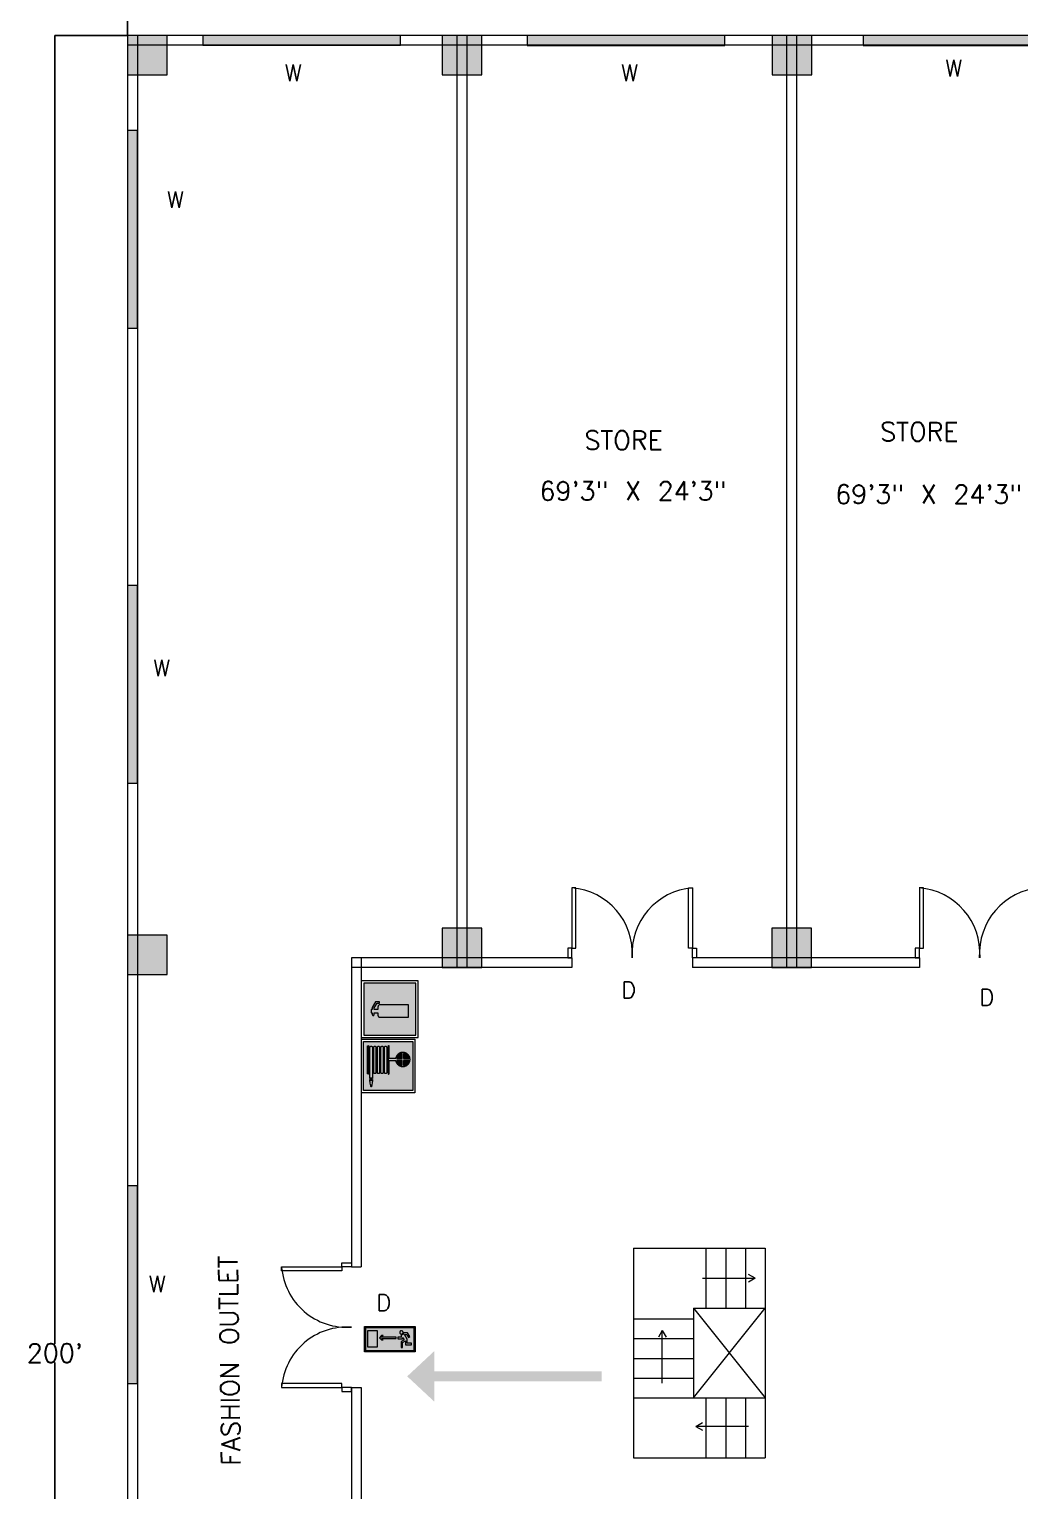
# Model space of a CAD drawing. Header units: inches. Extents: x 2447 to 25919, y 392 to 5548495.
# Drawn here: x 2549 to 3451, y 1710 to 3041 of the extents above; entities that cross this region are included whole.
import ezdxf

# ---------------------------------------------------------------- set-up
doc = ezdxf.new("R2010")
doc.units = ezdxf.units.IN
doc.header["$LTSCALE"] = 0.019685
doc.header["$MEASUREMENT"] = 0
doc.layers.get('0').update_dxf_attribs({"lineweight": 18})
doc.layers.get('Defpoints').update_dxf_attribs({"color": 140, "lineweight": 18})
for name, color, linetype, lineweight in [('DOOR', 3, 'Continuous', 18), ('FIRE ESCAPE DOORS', 7, 'Continuous', 18), ('LIFT', 1, 'Continuous', 18), ('WINDOWS', 7, 'Continuous', 18)]:
    doc.layers.add(name, color=color, linetype=linetype, lineweight=lineweight)
doc.styles.get("Standard").update_dxf_attribs({"font": 'txt.shx', "height": 15})
doc.dimstyles.get("Standard").update_dxf_attribs({"dimtxt": 16.8, "dimasz": 0.007087, "dimexe": 0.007087, "dimexo": 0.002461, "dimgap": 0.003543, "dimtad": 0, "dimtih": 1, "dimtoh": 1, "dimzin": 0, "dimdsep": 46, "dimlunit": 3, "dimtxsty": 'Standard', "dimcen": 0.003543, "dimadec": 0, "dimazin": 0, "dimtfac": 1, "dimtofl": 0, "dimtmove": 0, "dimatfit": 3, "dimfxl": 0.03937, "dimtolj": 1, "dimtzin": 0, "dimarcsym": 0})

# ---------------------------------------------------------------- blocks, each defined once
blk = doc.blocks.new('WINDOWS')
at = {"layer": 'WINDOWS'}
h = blk.add_hatch(color=4, dxfattribs=at)
h.dxf.hatch_style = 1
h.paths.add_polyline_path([(9, 90), (0, 90), (0, -90), (9, -90)])
blk.add_lwpolyline([(0, -90), (9, -90), (9, 90), (0, 90)], close=True, dxfattribs=at)
blk = doc.blocks.new('double doors')
at = {"layer": 'DOOR'}
for points in [[(-54.9, 8.6), (-51.3, 8.6), (-51.3, 63.6), (-54.9, 63.6)], [(54.9, 8.6), (51.3, 8.6), (51.3, 63.6), (54.9, 63.6)], [(-54.9, 8.6), (-58.6, 8.6), (-58.6, 0), (-54.9, 0)], [(54.9, 8.6), (58.6, 8.6), (58.6, 0), (54.9, 0)]]:
    blk.add_lwpolyline(points, close=True, dxfattribs=at)
for centre, start, end in [((-59.3, 4.3), 355.8288, 85.8288), ((59.3, 4.3), 94.1712, 184.1712)]:
    blk.add_arc(centre, 59.4, start, end, dxfattribs=at)
blk = doc.blocks.new('EXTINGUISHER')
at = {"true_color": 0xff0f0f}
h = blk.add_hatch(color=1, dxfattribs=at)
h.dxf.hatch_style = 1
h.paths.add_polyline_path([(21.2, 26.2), (-26.2, 26.2), (-26.2, -21.2), (21.2, -21.2)])
h.paths.add_polyline_path([(1.5, -14.5), (-9.9, -14.5), (-9.9, -8.2), (-9.9, 11.2), (-9.9, 11.5), (-9.9, 11.9), (-9.7, 12.2), (-9.7, 12.3), (-9.6, 12.5), (-9.3, 12.8), (-9, 12.9), (-8.8, 13), (-8.4, 13.2), (-8.1, 13.2), (-7.9, 13.2), (-5.9, 13.2), (-5.9, 16.6), (-6.8, 16.6), (-6.9, 16.6), (-7, 16.6), (-7.6, 16.7), (-8.1, 16.9), (-8.3, 17.2), (-8.4, 17.4), (-8.4, 17.6), (-8.4, 17.7), (-8.2, 18), (-8, 18.2), (-7.8, 18.4), (-7.2, 18.5), (-6.9, 18.5), (-5.9, 18.5), (-5.9, 19.4), (-2.8, 19.4), (-2.8, 18.5), (-1.1, 18.5), (4.2, 15.4), (4.2, 11.7), (3.1, 11.9), (3.1, 13.9), (-1.3, 16.6), (-2.8, 16.6), (-2.8, 13.2), (-0.6, 13.2), (-0.3, 13.2), (0, 13.1), (0.2, 13.1), (0.4, 13), (0.8, 12.8), (1, 12.6), (1.1, 12.5), (1.3, 12.1), (1.5, 11.7), (1.5, 11.2), (1.5, -8.2)], flags=16)
at = {"true_color": 0xe8e9e8}
h = blk.add_hatch(color=254, dxfattribs=at)
h.dxf.hatch_style = 1
h.paths.add_polyline_path([(1.5, 11.2), (1.5, 11.5), (1.4, 11.7), (1.4, 11.9), (1.4, 12), (1.3, 12.2), (1.2, 12.3), (1.1, 12.5), (1, 12.6), (0.9, 12.7), (0.7, 12.8), (0.5, 12.9), (0.4, 13), (0.2, 13.1), (0, 13.1), (-0.2, 13.2), (-0.4, 13.2), (-0.6, 13.2), (-2.8, 13.2), (-2.8, 16.6), (-1.3, 16.6), (3.1, 13.9), (3.1, 11.9), (4.2, 11.7), (4.2, 15.4), (-1.1, 18.5), (-2.8, 18.5), (-2.8, 19.4), (-5.9, 19.4), (-5.9, 18.5), (-6.9, 18.5), (-7.1, 18.5), (-7.1, 18.5), (-7.3, 18.5), (-7.6, 18.4), (-7.8, 18.3), (-8, 18.2), (-8.2, 18), (-8.3, 17.9), (-8.4, 17.8), (-8.4, 17.7), (-8.4, 17.6), (-8.4, 17.4), (-8.4, 17.4), (-8.4, 17.3), (-8.2, 17.1), (-8.2, 17), (-8.1, 17), (-8, 16.9), (-7.7, 16.8), (-7.5, 16.7), (-7.2, 16.6), (-6.9, 16.6), (-6.9, 16.6), (-6.8, 16.6), (-5.9, 16.6), (-5.9, 13.2), (-7.9, 13.2), (-8.1, 13.2), (-8.3, 13.2), (-8.5, 13.1), (-8.7, 13.1), (-8.9, 13), (-9, 12.9), (-9.2, 12.8), (-9.3, 12.7), (-9.5, 12.6), (-9.6, 12.5), (-9.7, 12.3), (-9.7, 12.2), (-9.8, 12), (-9.9, 11.9), (-9.9, 11.7), (-9.9, 11.5), (-9.9, 11.2), (-9.9, -8.2), (-9.9, -14.5), (1.5, -14.5), (1.5, -8.2)])
at = {"color": 18, "true_color": 0x000000}
for points in [[(23.4, 28.4), (-28.3, 28.4), (-28.3, -23.4), (23.4, -23.4)], [(21.2, 26.2), (-26.2, 26.2), (-26.2, -21.2), (21.2, -21.2), (21.2, 26.2)], [(-0.6, 13.2), (-2.8, 13.2), (-2.8, 16.6), (-1.3, 16.6), (3.1, 13.9), (3.1, 11.9), (4.2, 11.7), (4.2, 15.4), (-1.1, 18.5), (-2.8, 18.5), (-2.8, 19.4), (-5.9, 19.4), (-5.9, 18.5), (-6.9, 18.5), (-7.1, 18.5), (-7.1, 18.5), (-7.3, 18.5), (-7.6, 18.4), (-7.8, 18.3), (-8, 18.2), (-8.2, 18), (-8.3, 17.9), (-8.4, 17.8), (-8.4, 17.7), (-8.4, 17.6), (-8.4, 17.6), (-8.4, 17.4), (-8.4, 17.4), (-8.4, 17.3), (-8.3, 17.2), (-8.2, 17.1), (-8.2, 17), (-8.1, 17), (-8, 16.9), (-7.7, 16.8), (-7.5, 16.7), (-7.2, 16.6), (-6.9, 16.6), (-6.9, 16.6), (-6.8, 16.6), (-6.8, 16.6), (-5.9, 16.6), (-5.9, 13.2), (-7.9, 13.2), (-8.1, 13.2), (-8.3, 13.2), (-8.5, 13.1), (-8.7, 13.1), (-8.9, 13), (-9, 12.9), (-9.2, 12.8), (-9.3, 12.7), (-9.5, 12.6), (-9.6, 12.5), (-9.7, 12.3), (-9.7, 12.2), (-9.8, 12), (-9.9, 11.9), (-9.9, 11.7), (-9.9, 11.5), (-9.9, 11.2), (-9.9, -8.2), (-9.9, -14.5), (1.5, -14.5), (1.5, -8.2), (1.5, 11.2), (1.5, 11.5), (1.4, 11.7), (1.4, 11.9), (1.4, 12), (1.3, 12.2), (1.2, 12.3), (1.1, 12.5), (1, 12.6), (0.9, 12.7), (0.7, 12.8), (0.5, 12.9), (0.4, 13), (0.2, 13.1), (0, 13.1), (-0.2, 13.2), (-0.4, 13.2), (-0.6, 13.2)]]:
    blk.add_lwpolyline(points, close=True, dxfattribs=at)
blk = doc.blocks.new('Fire Hydrant')
at = {"true_color": 0xff0f0f}
h = blk.add_hatch(color=1, dxfattribs=at)
h.dxf.hatch_style = 1
h.paths.add_polyline_path([(22.4, 22.4), (-22.4, 22.4), (-22.4, -22.4), (22.4, -22.4)])
h.paths.add_polyline_path([(0.7, -7.3), (0.5, -7.3), (0.4, -7.4), (0.2, -7.5), (0.1, -7.5), (0.1, 18.6), (0.3, 18.5), (0.4, 18.5), (0.5, 18.4), (0.7, 18.3), (0.8, 18.2), (0.9, 18), (0.9, 17.7), (0.9, 6.7), (6.9, 6.7), (7, 7), (7, 7.3), (7.1, 7.6), (7.2, 7.9), (7.3, 8.2), (7.4, 8.5), (7.5, 8.7), (7.6, 9), (7.8, 9.2), (7.9, 9.5), (8.1, 9.7), (8.3, 9.9), (8.4, 10.2), (8.6, 10.4), (8.8, 10.6), (9, 10.8), (9.3, 11), (9.5, 11.2), (9.7, 11.3), (10, 11.5), (10.2, 11.6), (10.5, 11.8), (10.7, 11.9), (11, 12), (11.3, 12.1), (11.6, 12.2), (11.9, 12.3), (12.1, 12.3), (12.5, 12.4), (12.7, 12.4), (13.1, 12.4), (13.4, 12.4), (13.7, 12.4), (14, 12.4), (14.4, 12.3), (14.7, 12.3), (15, 12.2), (15.3, 12.1), (15.6, 12), (15.9, 11.9), (16.2, 11.8), (16.4, 11.6), (16.7, 11.5), (17, 11.3), (17.2, 11.1), (17.5, 10.9), (17.7, 10.7), (17.9, 10.5), (18.2, 10.3), (18.4, 10.1), (18.6, 9.8), (18.7, 9.6), (18.9, 9.3), (19.1, 9), (19.2, 8.8), (19.3, 8.5), (19.5, 8.2), (19.6, 7.9), (19.6, 7.6), (19.7, 7.3), (19.8, 6.9), (19.8, 6.6), (19.9, 6.3), (19.9, 5.9), (19.9, 5.6), (19.8, 5.3), (19.8, 5), (19.7, 4.6), (19.6, 4.3), (19.6, 4), (19.5, 3.7), (19.3, 3.4), (19.2, 3.1), (19.1, 2.8), (18.9, 2.6), (18.7, 2.3), (18.6, 2), (18.4, 1.8), (18.2, 1.6), (17.9, 1.3), (17.7, 1.1), (17.5, 0.9), (17.2, 0.7), (17, 0.5), (16.7, 0.4), (16.4, 0.2), (16.2, 0.1), (15.9, 0), (15.6, -0.2), (15.3, -0.3), (15, -0.4), (14.7, -0.4), (14.4, -0.5), (14, -0.5), (13.7, -0.5), (13.4, -0.6), (13.1, -0.5), (12.8, -0.5), (12.5, -0.5), (12.2, -0.5), (11.9, -0.4), (11.6, -0.3), (11.3, -0.2), (11.1, -0.1), (10.8, 0), (10.5, 0.1), (10.3, 0.2), (10, 0.4), (9.8, 0.5), (9.5, 0.7), (9.3, 0.8), (9.1, 1), (8.9, 1.2), (8.7, 1.4), (8.5, 1.6), (8.3, 1.8), (8.1, 2.1), (8, 2.3), (7.8, 2.5), (7.7, 2.8), (7.5, 3), (7.4, 3.3), (7.3, 3.6), (7.2, 3.8), (7.1, 4.1), (7, 4.4), (7, 4.7), (6.9, 5), (0.9, 5), (0.9, -6.7), (0.9, -6.9), (0.8, -7.1)], flags=16)
h.paths.add_polyline_path([(-1.5, -6.6), (-1.7, -6.7), (-1.8, -6.8), (-2, -6.9), (-2.7, -6.9), (-2.9, -6.8), (-3, -6.7), (-3.1, -6.6), (-3.2, -6.5), (-3.3, -6.4), (-3.3, -6.2), (-3.3, -6.1), (-3.3, 17.1), (-3.3, 17.3), (-3.3, 17.4), (-3.2, 17.6), (-3.1, 17.7), (-3, 17.8), (-2.7, 17.9), (-2, 17.9), (-1.8, 17.8), (-1.7, 17.8), (-1.5, 17.7), (-1.4, 17.5), (-1.3, 17.3), (-1.3, 17.1), (-1.3, -6.1), (-1.3, -6.3), (-1.4, -6.5)], flags=16)
h.paths.add_polyline_path([(-4.8, -6.6), (-4.9, -6.7), (-5, -6.8), (-5.3, -6.9), (-5.9, -6.9), (-6.1, -6.8), (-6.3, -6.7), (-6.4, -6.6), (-6.5, -6.4), (-6.6, -6.2), (-6.6, -6.1), (-6.6, 17.1), (-6.6, 17.4), (-6.5, 17.6), (-6.4, 17.7), (-6.3, 17.8), (-6.1, 17.8), (-5.9, 17.9), (-5.3, 17.9), (-5, 17.8), (-4.8, 17.7), (-4.7, 17.6), (-4.6, 17.4), (-4.6, 17.1), (-4.6, -6.1), (-4.6, -6.3), (-4.7, -6.5)], flags=16)
h.paths.add_polyline_path([(11.8, 0.7), (11.4, 0.8), (11, 1), (10.7, 1.2), (10.3, 1.4), (9.9, 1.7), (9.6, 2), (9.3, 2.3), (9, 2.6), (8.8, 2.9), (8.6, 3.3), (8.4, 3.7), (8.2, 4.1), (8.1, 4.5), (8, 5), (12.7, 5), (12.7, 0.5), (12.3, 0.6)], flags=0)
h.paths.add_polyline_path([(14.1, 0.5), (14.1, 5), (18.7, 5), (18.6, 4.5), (18.5, 4.1), (18.3, 3.7), (18.2, 3.3), (17.9, 3), (17.7, 2.6), (17.4, 2.3), (17.1, 2), (16.8, 1.7), (16.5, 1.5), (16.1, 1.2), (15.8, 1), (15.4, 0.9), (15, 0.7), (14.5, 0.6)], flags=0)
h.paths.add_polyline_path([(-7.9, -6.5), (-8, -6.6), (-8.1, -6.7), (-8.3, -6.8), (-8.5, -6.9), (-9.2, -6.9), (-9.4, -6.8), (-9.5, -6.7), (-9.6, -6.6), (-9.7, -6.5), (-9.8, -6.4), (-9.8, -6.2), (-9.8, -6.1), (-9.8, 17.1), (-9.8, 17.3), (-9.8, 17.4), (-9.7, 17.6), (-9.6, 17.7), (-9.5, 17.8), (-9.2, 17.9), (-8.5, 17.9), (-8.3, 17.8), (-8.1, 17.8), (-8, 17.7), (-7.9, 17.5), (-7.8, 17.3), (-7.8, 17.1), (-7.8, -6.1), (-7.8, -6.3)], flags=16)
h.paths.add_polyline_path([(-11.2, -6.5), (-11.3, -6.6), (-11.4, -6.7), (-11.5, -6.8), (-11.8, -6.9), (-12.4, -6.9), (-12.6, -6.8), (-12.8, -6.7), (-12.9, -6.6), (-13, -6.4), (-13.1, -6.2), (-13.1, -6.1), (-13.1, 17.1), (-13.1, 17.4), (-13, 17.6), (-12.9, 17.7), (-12.8, 17.8), (-12.6, 17.8), (-12.4, 17.9), (-11.8, 17.9), (-11.5, 17.8), (-11.3, 17.7), (-11.2, 17.6), (-11.1, 17.4), (-11.1, 17.1), (-11.1, -6.1), (-11.1, -6.3)], flags=16)
h.paths.add_polyline_path([(-14.3, -13), (-14.4, -13.9), (-14.6, -14.8), (-14.7, -15.8), (-14.8, -16.8), (-14.9, -17.7), (-15.1, -18.4), (-15.1, -18.7), (-15.2, -18.9), (-15.3, -19), (-15.4, -19.1), (-15.5, -19), (-15.6, -18.9), (-15.7, -18.7), (-15.8, -18.4), (-15.9, -17.7), (-16.1, -16.8), (-16.3, -15.8), (-16.4, -14.8), (-16.6, -13.9), (-16.8, -13)], flags=16)
h.paths.add_polyline_path([(-14.3, -12.4), (-16.8, -12.4), (-16.8, -11.6), (-14.3, -11.6)], flags=16)
h.paths.add_polyline_path([(-14.3, -11.1), (-16.7, -11.1), (-16.7, 17.1), (-16.6, 17.4), (-16.5, 17.5), (-16.5, 17.7), (-16.3, 17.8), (-16.2, 17.8), (-16, 17.9), (-15.9, 17.9), (-15.1, 17.9), (-14.9, 17.9), (-14.8, 17.8), (-14.6, 17.8), (-14.4, 17.6), (-14.3, 17.4), (-14.3, 17.1)], flags=16)
h.paths.add_polyline_path([(8, 6.7), (8, 7.2), (8.2, 7.6), (8.3, 8), (8.5, 8.4), (8.7, 8.8), (9, 9.2), (9.3, 9.5), (9.6, 9.8), (9.9, 10.1), (10.2, 10.4), (10.6, 10.6), (11, 10.8), (11.4, 11), (11.8, 11.2), (12.3, 11.3), (12.7, 11.3), (12.7, 6.7)], flags=0)
h.paths.add_polyline_path([(14.1, 6.7), (14.1, 11.3), (14.6, 11.3), (15, 11.1), (15.4, 11), (15.8, 10.8), (16.2, 10.6), (16.5, 10.4), (16.9, 10.1), (17.2, 9.8), (17.5, 9.5), (17.8, 9.2), (18, 8.8), (18.2, 8.4), (18.4, 8), (18.6, 7.6), (18.7, 7.2), (18.7, 6.7)], flags=0)
h.paths.add_polyline_path([(-18.3, -7.4), (-18.5, -7.3), (-18.6, -7.3), (-18.7, -7.1), (-18.8, -6.9), (-18.8, -6.7), (-18.8, 17.7), (-18.8, 18), (-18.7, 18.2), (-18.6, 18.3), (-18.5, 18.4), (-18.3, 18.5), (-18.2, 18.5), (-18, 18.6), (-18, -7.5), (-18.2, -7.5)], flags=16)
at = {"true_color": 0xe8e9e8}
h = blk.add_hatch(color=254, dxfattribs=at)
h.dxf.hatch_style = 1
h.paths.add_polyline_path([(-18, 18.6), (-18, 18.6), (-18.2, 18.5), (-18.3, 18.5), (-18.5, 18.4), (-18.6, 18.3), (-18.7, 18.2), (-18.7, 18), (-18.8, 17.9), (-18.8, 17.7), (-18.8, -6.7), (-18.8, -6.8), (-18.7, -7), (-18.7, -7.1), (-18.6, -7.3), (-18.5, -7.3), (-18.3, -7.4), (-18.2, -7.5), (-18, -7.5), (-18, -7.5)])
h.paths.add_polyline_path([(-14.3, 17.1), (-14.3, 17.2), (-14.3, 17.4), (-14.4, 17.5), (-14.5, 17.7), (-14.6, 17.8), (-14.8, 17.8), (-14.9, 17.9), (-15.1, 17.9), (-15.9, 17.9), (-16, 17.9), (-16.2, 17.8), (-16.3, 17.8), (-16.5, 17.7), (-16.5, 17.5), (-16.6, 17.4), (-16.7, 17.2), (-16.7, 17.1), (-16.7, -11.1), (-14.3, -11.1)])
h.paths.add_polyline_path([(-14.3, -11.6), (-16.8, -11.6), (-16.8, -12.4), (-14.3, -12.4)])
h.paths.add_polyline_path([(-14.4, -13.9), (-14.3, -13), (-16.8, -13), (-16.6, -13.9), (-16.4, -14.8), (-16.3, -15.8), (-16.1, -16.8), (-15.9, -17.7), (-15.8, -18.4), (-15.7, -18.7), (-15.6, -18.9), (-15.5, -19), (-15.5, -19), (-15.4, -19), (-15.4, -19.1), (-15.4, -19), (-15.3, -19), (-15.3, -19), (-15.2, -18.9), (-15.1, -18.7), (-15.1, -18.4), (-14.9, -17.7), (-14.8, -16.8), (-14.7, -15.8), (-14.6, -14.8)])
h.paths.add_polyline_path([(-11.1, 17.3), (-11.1, 17.4), (-11.3, 17.7), (-11.4, 17.8), (-11.5, 17.8), (-11.7, 17.9), (-11.8, 17.9), (-12.3, 17.9), (-12.5, 17.9), (-12.6, 17.8), (-12.8, 17.8), (-12.9, 17.7), (-13, 17.6), (-13, 17.4), (-13.1, 17.3), (-13.1, 17.1), (-13.1, -6.1), (-13.1, -6.2), (-13, -6.4), (-13, -6.5), (-12.9, -6.6), (-12.8, -6.7), (-12.6, -6.8), (-12.5, -6.8), (-12.3, -6.9), (-11.8, -6.9), (-11.7, -6.8), (-11.5, -6.8), (-11.3, -6.6), (-11.1, -6.4), (-11.1, -6.2), (-11.1, -6.1)])
h.paths.add_polyline_path([(-7.8, 17.1), (-7.8, 17.3), (-7.9, 17.4), (-7.9, 17.6), (-8, 17.7), (-8.1, 17.8), (-8.3, 17.8), (-8.4, 17.9), (-8.6, 17.9), (-9.1, 17.9), (-9.2, 17.9), (-9.4, 17.8), (-9.5, 17.8), (-9.6, 17.7), (-9.7, 17.6), (-9.8, 17.4), (-9.8, 17.3), (-9.8, 17.1), (-9.8, -6.1), (-9.8, -6.2), (-9.8, -6.4), (-9.7, -6.5), (-9.6, -6.6), (-9.5, -6.7), (-9.4, -6.8), (-9.2, -6.8), (-9.1, -6.9), (-8.6, -6.9), (-8.4, -6.8), (-8.3, -6.8), (-8.1, -6.7), (-8, -6.6), (-7.9, -6.5), (-7.9, -6.4), (-7.8, -6.2), (-7.8, -6.1)])
h.paths.add_polyline_path([(-4.6, 17.1), (-4.6, 17.3), (-4.6, 17.4), (-4.7, 17.6), (-4.8, 17.7), (-4.9, 17.8), (-5, 17.8), (-5.2, 17.9), (-5.3, 17.9), (-5.9, 17.9), (-6, 17.9), (-6.1, 17.8), (-6.3, 17.8), (-6.4, 17.7), (-6.5, 17.6), (-6.5, 17.4), (-6.6, 17.3), (-6.6, 17.1), (-6.6, -6.1), (-6.6, -6.2), (-6.5, -6.4), (-6.5, -6.5), (-6.4, -6.6), (-6.3, -6.7), (-6.1, -6.8), (-6, -6.8), (-5.9, -6.9), (-5.3, -6.9), (-5.2, -6.8), (-5, -6.8), (-4.9, -6.7), (-4.8, -6.6), (-4.7, -6.5), (-4.6, -6.4), (-4.6, -6.2), (-4.6, -6.1)])
h.paths.add_polyline_path([(-1.3, 17.1), (-1.3, 17.3), (-1.4, 17.4), (-1.4, 17.6), (-1.5, 17.7), (-1.7, 17.8), (-1.8, 17.8), (-1.9, 17.9), (-2.1, 17.9), (-2.6, 17.9), (-2.7, 17.9), (-2.9, 17.8), (-3, 17.8), (-3.1, 17.7), (-3.2, 17.6), (-3.3, 17.4), (-3.3, 17.3), (-3.3, 17.1), (-3.3, -6.1), (-3.3, -6.2), (-3.3, -6.4), (-3.2, -6.5), (-3.1, -6.6), (-3, -6.7), (-2.9, -6.8), (-2.7, -6.8), (-2.6, -6.9), (-2.1, -6.9), (-1.9, -6.8), (-1.8, -6.8), (-1.7, -6.7), (-1.5, -6.6), (-1.4, -6.5), (-1.4, -6.4), (-1.3, -6.2), (-1.3, -6.1)])
h.paths.add_polyline_path([(19.9, 5.9), (19.9, 6.3), (19.8, 6.6), (19.8, 6.9), (19.7, 7.3), (19.6, 7.6), (19.6, 7.9), (19.5, 8.2), (19.3, 8.5), (19.2, 8.8), (19.1, 9), (18.9, 9.3), (18.7, 9.6), (18.6, 9.8), (18.4, 10.1), (18.2, 10.3), (17.9, 10.5), (17.7, 10.7), (17.5, 10.9), (17.2, 11.1), (17, 11.3), (16.7, 11.5), (16.4, 11.6), (16.2, 11.8), (15.9, 11.9), (15.6, 12), (15.3, 12.1), (15, 12.2), (14.7, 12.3), (14.4, 12.3), (14, 12.4), (13.7, 12.4), (13.4, 12.4), (13.1, 12.4), (12.7, 12.4), (12.5, 12.4), (12.1, 12.3), (11.9, 12.3), (11.6, 12.2), (11.3, 12.1), (11, 12), (10.7, 11.9), (10.5, 11.8), (10.2, 11.6), (10, 11.5), (9.7, 11.3), (9.5, 11.2), (9.3, 11), (9, 10.8), (8.8, 10.6), (8.6, 10.4), (8.4, 10.2), (8.3, 9.9), (8.1, 9.7), (7.9, 9.5), (7.8, 9.2), (7.6, 9), (7.5, 8.7), (7.4, 8.5), (7.3, 8.2), (7.2, 7.9), (7.1, 7.6), (7, 7.3), (7, 7), (6.9, 6.7), (0.9, 6.7), (0.9, 17.7), (0.9, 17.9), (0.8, 18), (0.8, 18.2), (0.7, 18.3), (0.5, 18.4), (0.4, 18.5), (0.3, 18.5), (0.1, 18.6), (0.1, 18.6), (0.1, -7.5), (0.1, -7.5), (0.3, -7.5), (0.4, -7.4), (0.5, -7.3), (0.7, -7.3), (0.8, -7.1), (0.8, -7), (0.9, -6.8), (0.9, -6.7), (0.9, 5), (6.9, 5), (7, 4.7), (7, 4.4), (7.1, 4.1), (7.2, 3.8), (7.3, 3.6), (7.4, 3.3), (7.5, 3), (7.7, 2.8), (7.8, 2.5), (8, 2.3), (8.1, 2.1), (8.3, 1.8), (8.5, 1.6), (8.7, 1.4), (8.9, 1.2), (9.1, 1), (9.3, 0.8), (9.5, 0.7), (9.8, 0.5), (10, 0.4), (10.3, 0.2), (10.5, 0.1), (10.8, 0), (11.1, -0.1), (11.3, -0.2), (11.6, -0.3), (11.9, -0.4), (12.2, -0.5), (12.5, -0.5), (12.8, -0.5), (13.1, -0.5), (13.4, -0.6), (13.7, -0.5), (14, -0.5), (14.4, -0.5), (14.7, -0.4), (15, -0.4), (15.3, -0.3), (15.6, -0.2), (15.9, 0), (16.2, 0.1), (16.4, 0.2), (16.7, 0.4), (17, 0.5), (17.2, 0.7), (17.5, 0.9), (17.7, 1.1), (17.9, 1.3), (18.2, 1.6), (18.4, 1.8), (18.6, 2), (18.7, 2.3), (18.9, 2.6), (19.1, 2.8), (19.2, 3.1), (19.3, 3.4), (19.5, 3.7), (19.6, 4), (19.6, 4.3), (19.7, 4.6), (19.8, 5), (19.8, 5.3), (19.9, 5.6)])
h.paths.add_polyline_path([(8, 5), (12.7, 5), (12.7, 0.5), (12.3, 0.6), (11.8, 0.7), (11.4, 0.8), (11, 1), (10.7, 1.2), (10.3, 1.4), (9.9, 1.7), (9.6, 2), (9.3, 2.3), (9, 2.6), (8.8, 2.9), (8.6, 3.3), (8.4, 3.7), (8.2, 4.1), (8.1, 4.5)], flags=16)
h.paths.add_polyline_path([(8, 6.7), (8, 7.2), (8.2, 7.6), (8.3, 8), (8.5, 8.4), (8.7, 8.8), (9, 9.2), (9.3, 9.5), (9.6, 9.8), (9.9, 10.1), (10.2, 10.4), (10.6, 10.6), (11, 10.8), (11.4, 11), (11.8, 11.2), (12.3, 11.3), (12.7, 11.3), (12.7, 6.7)], flags=16)
h.paths.add_polyline_path([(14.1, 5), (18.7, 5), (18.6, 4.5), (18.5, 4.1), (18.3, 3.7), (18.2, 3.3), (17.9, 3), (17.7, 2.6), (17.4, 2.3), (17.1, 2), (16.8, 1.7), (16.5, 1.5), (16.1, 1.2), (15.8, 1), (15.4, 0.9), (15, 0.7), (14.5, 0.6), (14.1, 0.5)], flags=16)
h.paths.add_polyline_path([(14.1, 6.7), (14.1, 11.3), (14.6, 11.3), (15, 11.1), (15.4, 11), (15.8, 10.8), (16.2, 10.6), (16.5, 10.4), (16.9, 10.1), (17.2, 9.8), (17.5, 9.5), (17.8, 9.2), (18, 8.8), (18.2, 8.4), (18.4, 8), (18.6, 7.6), (18.7, 7.2), (18.7, 6.7)], flags=16)
at = {"true_color": 0xff0f0f}
h = blk.add_hatch(color=1, dxfattribs=at)
h.dxf.hatch_style = 1
h.paths.add_polyline_path([(12.7, 5), (8, 5), (8.1, 4.5), (8.2, 4.1), (8.4, 3.7), (8.6, 3.3), (8.8, 2.9), (9, 2.6), (9.3, 2.3), (9.6, 2), (9.9, 1.7), (10.3, 1.4), (10.7, 1.2), (11, 1), (11.4, 0.8), (11.8, 0.7), (12.3, 0.6), (12.7, 0.5)])
h.paths.add_polyline_path([(12.7, 11.3), (12.3, 11.3), (11.8, 11.2), (11.4, 11), (11, 10.8), (10.6, 10.6), (10.2, 10.4), (9.9, 10.1), (9.6, 9.8), (9.3, 9.5), (9, 9.2), (8.7, 8.8), (8.5, 8.4), (8.3, 8), (8.2, 7.6), (8, 7.2), (8, 6.7), (12.7, 6.7)])
h.paths.add_polyline_path([(18, 8.8), (17.8, 9.2), (17.5, 9.5), (17.2, 9.8), (16.9, 10.1), (16.5, 10.4), (16.2, 10.6), (15.8, 10.8), (15.4, 11), (15, 11.1), (14.6, 11.3), (14.1, 11.3), (14.1, 6.7), (18.7, 6.7), (18.7, 7.2), (18.6, 7.6), (18.4, 8), (18.2, 8.4)])
h.paths.add_polyline_path([(18.2, 3.3), (18.3, 3.7), (18.5, 4.1), (18.6, 4.5), (18.7, 5), (14.1, 5), (14.1, 0.5), (14.5, 0.6), (15, 0.7), (15.4, 0.9), (15.8, 1), (16.1, 1.2), (16.5, 1.5), (16.8, 1.7), (17.1, 2), (17.4, 2.3), (17.7, 2.6), (17.9, 3)])
at = {"color": 18, "true_color": 0x000000}
for points in [[(-24.4, 24.3), (24.4, 24.3), (24.4, -24.4), (-24.4, -24.4)], [(-22.4, 22.4), (22.4, 22.4), (22.4, -22.4), (-22.4, -22.4), (-22.4, 22.4)], [(-18, 18.6), (-18, 18.6), (-18, -7.5), (-18, -7.5), (-18.2, -7.5), (-18.3, -7.4), (-18.5, -7.3), (-18.6, -7.3), (-18.7, -7.1), (-18.7, -7), (-18.8, -6.8), (-18.8, -6.7), (-18.8, 17.7), (-18.8, 17.9), (-18.7, 18), (-18.7, 18.2), (-18.6, 18.3), (-18.5, 18.4), (-18.3, 18.5), (-18.2, 18.5), (-18, 18.6)], [(-15.9, 17.9), (-15.1, 17.9), (-14.9, 17.9), (-14.8, 17.8), (-14.6, 17.8), (-14.5, 17.7), (-14.4, 17.5), (-14.3, 17.4), (-14.3, 17.2), (-14.3, 17.1), (-14.3, -11.1), (-16.7, -11.1), (-16.7, 17.1), (-16.7, 17.2), (-16.6, 17.4), (-16.5, 17.5), (-16.5, 17.7), (-16.3, 17.8), (-16.2, 17.8), (-16, 17.9), (-15.9, 17.9)], [(-12.3, 17.9), (-11.8, 17.9), (-11.7, 17.9), (-11.5, 17.8), (-11.4, 17.8), (-11.3, 17.7), (-11.2, 17.6), (-11.1, 17.4), (-11.1, 17.3), (-11.1, 17.1), (-11.1, -6.1), (-11.1, -6.2), (-11.1, -6.4), (-11.2, -6.5), (-11.3, -6.6), (-11.4, -6.7), (-11.5, -6.8), (-11.7, -6.8), (-11.8, -6.9), (-12.3, -6.9), (-12.5, -6.8), (-12.6, -6.8), (-12.8, -6.7), (-12.9, -6.6), (-13, -6.5), (-13, -6.4), (-13.1, -6.2), (-13.1, -6.1), (-13.1, 17.1), (-13.1, 17.3), (-13, 17.4), (-13, 17.6), (-12.9, 17.7), (-12.8, 17.8), (-12.6, 17.8), (-12.5, 17.9), (-12.3, 17.9)], [(-9.1, 17.9), (-8.6, 17.9), (-8.4, 17.9), (-8.3, 17.8), (-8.1, 17.8), (-8, 17.7), (-7.9, 17.6), (-7.9, 17.4), (-7.8, 17.3), (-7.8, 17.1), (-7.8, -6.1), (-7.8, -6.2), (-7.9, -6.4), (-7.9, -6.5), (-8, -6.6), (-8.1, -6.7), (-8.3, -6.8), (-8.4, -6.8), (-8.6, -6.9), (-9.1, -6.9), (-9.2, -6.8), (-9.4, -6.8), (-9.5, -6.7), (-9.6, -6.6), (-9.7, -6.5), (-9.8, -6.4), (-9.8, -6.2), (-9.8, -6.1), (-9.8, 17.1), (-9.8, 17.3), (-9.8, 17.4), (-9.7, 17.6), (-9.6, 17.7), (-9.5, 17.8), (-9.4, 17.8), (-9.2, 17.9), (-9.1, 17.9)], [(-5.9, 17.9), (-5.3, 17.9), (-5.2, 17.9), (-5, 17.8), (-4.9, 17.8), (-4.8, 17.7), (-4.7, 17.6), (-4.6, 17.4), (-4.6, 17.3), (-4.6, 17.1), (-4.6, -6.1), (-4.6, -6.2), (-4.6, -6.4), (-4.7, -6.5), (-4.8, -6.6), (-4.9, -6.7), (-5, -6.8), (-5.2, -6.8), (-5.3, -6.9), (-5.9, -6.9), (-6, -6.8), (-6.1, -6.8), (-6.3, -6.7), (-6.4, -6.6), (-6.5, -6.5), (-6.5, -6.4), (-6.6, -6.2), (-6.6, -6.1), (-6.6, 17.1), (-6.6, 17.3), (-6.5, 17.4), (-6.5, 17.6), (-6.4, 17.7), (-6.3, 17.8), (-6.1, 17.8), (-6, 17.9), (-5.9, 17.9)], [(-2.6, 17.9), (-2.1, 17.9), (-1.9, 17.9), (-1.8, 17.8), (-1.7, 17.8), (-1.5, 17.7), (-1.4, 17.6), (-1.4, 17.4), (-1.3, 17.3), (-1.3, 17.1), (-1.3, -6.1), (-1.3, -6.2), (-1.4, -6.4), (-1.4, -6.5), (-1.5, -6.6), (-1.7, -6.7), (-1.8, -6.8), (-1.9, -6.8), (-2.1, -6.9), (-2.6, -6.9), (-2.7, -6.8), (-2.9, -6.8), (-3, -6.7), (-3.1, -6.6), (-3.2, -6.5), (-3.3, -6.4), (-3.3, -6.2), (-3.3, -6.1), (-3.3, 17.1), (-3.3, 17.3), (-3.3, 17.4), (-3.2, 17.6), (-3.1, 17.7), (-3, 17.8), (-2.9, 17.8), (-2.7, 17.9), (-2.6, 17.9)], [(0.1, 18.6), (0.1, 18.6), (0.1, -7.5), (0.1, -7.5), (0.3, -7.5), (0.4, -7.4), (0.5, -7.3), (0.7, -7.3), (0.8, -7.1), (0.8, -7), (0.9, -6.8), (0.9, -6.7), (0.9, 5), (6.9, 5), (7, 4.7), (7, 4.4), (7.1, 4.1), (7.2, 3.8), (7.3, 3.6), (7.4, 3.3), (7.5, 3), (7.7, 2.8), (7.8, 2.5), (8, 2.3), (8.1, 2.1), (8.3, 1.8), (8.5, 1.6), (8.7, 1.4), (8.9, 1.2), (9.1, 1), (9.3, 0.8), (9.5, 0.7), (9.8, 0.5), (10, 0.4), (10.3, 0.2), (10.5, 0.1), (10.8, 0), (11.1, -0.1), (11.3, -0.2), (11.6, -0.3), (11.9, -0.4), (12.2, -0.5), (12.5, -0.5), (12.8, -0.5), (13.1, -0.5), (13.4, -0.6), (13.7, -0.5), (14, -0.5), (14.4, -0.5), (14.7, -0.4), (15, -0.4), (15.3, -0.3), (15.6, -0.2), (15.9, 0), (16.2, 0.1), (16.4, 0.2), (16.7, 0.4), (17, 0.5), (17.2, 0.7), (17.5, 0.9), (17.7, 1.1), (17.9, 1.3), (18.2, 1.6), (18.4, 1.8), (18.6, 2), (18.7, 2.3), (18.9, 2.6), (19.1, 2.8), (19.2, 3.1), (19.3, 3.4), (19.5, 3.7), (19.6, 4), (19.6, 4.3), (19.7, 4.6), (19.8, 5), (19.8, 5.3), (19.9, 5.6), (19.9, 5.9), (19.9, 6.3), (19.8, 6.6), (19.8, 6.9), (19.7, 7.3), (19.6, 7.6), (19.6, 7.9), (19.5, 8.2), (19.3, 8.5), (19.2, 8.8), (19.1, 9), (18.9, 9.3), (18.7, 9.6), (18.6, 9.8), (18.4, 10.1), (18.2, 10.3), (17.9, 10.5), (17.7, 10.7), (17.5, 10.9), (17.2, 11.1), (17, 11.3), (16.7, 11.5), (16.4, 11.6), (16.2, 11.8), (15.9, 11.9), (15.6, 12), (15.3, 12.1), (15, 12.2), (14.7, 12.3), (14.4, 12.3), (14, 12.4), (13.7, 12.4), (13.4, 12.4), (13.1, 12.4), (12.7, 12.4), (12.5, 12.4), (12.1, 12.3), (11.9, 12.3), (11.6, 12.2), (11.3, 12.1), (11, 12), (10.7, 11.9), (10.5, 11.8), (10.2, 11.6), (10, 11.5), (9.7, 11.3), (9.5, 11.2), (9.3, 11), (9, 10.8), (8.8, 10.6), (8.6, 10.4), (8.4, 10.2), (8.3, 9.9), (8.1, 9.7), (7.9, 9.5), (7.8, 9.2), (7.6, 9), (7.5, 8.7), (7.4, 8.5), (7.3, 8.2), (7.2, 7.9), (7.1, 7.6), (7, 7.3), (7, 7), (6.9, 6.7), (0.9, 6.7), (0.9, 17.7), (0.9, 17.9), (0.8, 18), (0.8, 18.2), (0.7, 18.3), (0.5, 18.4), (0.4, 18.5), (0.3, 18.5), (0.1, 18.6)], [(8, 6.7), (12.7, 6.7), (12.7, 11.3), (12.3, 11.3), (11.8, 11.2), (11.4, 11), (11, 10.8), (10.6, 10.6), (10.2, 10.4), (9.9, 10.1), (9.6, 9.8), (9.3, 9.5), (9, 9.2), (8.7, 8.8), (8.5, 8.4), (8.3, 8), (8.2, 7.6), (8, 7.2), (8, 6.7)], [(12.7, 0.5), (12.7, 5), (8, 5), (8.1, 4.5), (8.2, 4.1), (8.4, 3.7), (8.6, 3.3), (8.8, 2.9), (9, 2.6), (9.3, 2.3), (9.6, 2), (9.9, 1.7), (10.3, 1.4), (10.7, 1.2), (11, 1), (11.4, 0.8), (11.8, 0.7), (12.3, 0.6), (12.7, 0.5)], [(14.1, 11.3), (14.1, 6.7), (18.7, 6.7), (18.7, 7.2), (18.6, 7.6), (18.4, 8), (18.2, 8.4), (18, 8.8), (17.8, 9.2), (17.5, 9.5), (17.2, 9.8), (16.9, 10.1), (16.5, 10.4), (16.2, 10.6), (15.8, 10.8), (15.4, 11), (15, 11.1), (14.6, 11.3), (14.1, 11.3)], [(18.7, 5), (14.1, 5), (14.1, 0.5), (14.5, 0.6), (15, 0.7), (15.4, 0.9), (15.8, 1), (16.1, 1.2), (16.5, 1.5), (16.8, 1.7), (17.1, 2), (17.4, 2.3), (17.7, 2.6), (17.9, 3), (18.2, 3.3), (18.3, 3.7), (18.5, 4.1), (18.6, 4.5), (18.7, 5)], [(-16.8, -11.6), (-14.3, -11.6), (-14.3, -12.4), (-16.8, -12.4), (-16.8, -11.6)], [(-16.8, -13), (-14.3, -13), (-14.4, -13.9), (-14.6, -14.8), (-14.7, -15.8), (-14.8, -16.8), (-14.9, -17.7), (-15.1, -18.4), (-15.1, -18.7), (-15.2, -18.9), (-15.3, -19), (-15.3, -19), (-15.4, -19), (-15.4, -19.1), (-15.4, -19), (-15.5, -19), (-15.5, -19), (-15.6, -18.9), (-15.7, -18.7), (-15.8, -18.4), (-15.9, -17.7), (-16.1, -16.8), (-16.3, -15.8), (-16.4, -14.8), (-16.6, -13.9), (-16.8, -13)]]:
    blk.add_lwpolyline(points, close=True, dxfattribs=at)
blk = doc.blocks.new('fire escape man')
h = blk.add_hatch(color=84)
h.paths.add_polyline_path([(22.2, 10.7), (-22.2, 10.7), (-22.2, -10.7), (22.2, -10.7)])
h.paths.add_polyline_path([(-6.1, -0.8), (-7.5, -0.8), (-9.4, 1.2), (-7.5, 3.2), (-6.1, 3.2), (-7.5, 1.7), (5.8, 1.7), (5.8, 0.7), (-7.5, 0.7)], flags=16)
h.paths.add_polyline_path([(-11.6, -7.3), (-20.1, -7.3), (-20.1, 8), (-11.6, 8)], flags=16)
h.paths.add_polyline_path([(7.4, 0.3), (7.4, 1.8), (10.5, 1.8), (10.5, 4), (10.7, 4), (10.9, 4), (11.2, 4), (11.6, 4.1), (11.8, 4.2), (12.1, 4.5), (12.3, 4.7), (12.4, 5), (12.5, 5.3), (12.5, 5.6), (12.5, 5.7), (12.5, 5.8), (16.2, 5.8), (18.2, 2.3), (17, 1.6), (15.5, 4.3), (13.4, 4.3), (15.9, -0.1), (15.9, -3.6), (19.7, -3.6), (19.7, -5.1), (14.4, -5.1), (14.4, -1.7), (11.7, -3.2), (11.7, -7.5), (10.4, -7.5), (10.4, -2.4), (13, -0.8), (11.7, 1.5), (11.7, 0.3)], flags=16)
h.paths.add_polyline_path([(9.3, 5.2), (9.2, 5.5), (9.1, 5.8), (9.1, 6.1), (9.1, 6.4), (9.2, 6.7), (9.3, 7), (9.5, 7.2), (9.7, 7.4), (10, 7.5), (10.3, 7.6), (10.6, 7.7), (10.9, 7.6), (11.2, 7.5), (11.4, 7.4), (11.6, 7.2), (11.8, 7), (12, 6.7), (12.1, 6.4), (12.1, 6.1), (12.1, 5.8), (12, 5.5), (11.8, 5.2), (11.6, 5), (11.4, 4.8), (11.2, 4.7), (10.9, 4.5), (10.6, 4.5), (10.3, 4.5), (10, 4.7), (9.7, 4.8), (9.5, 5)], flags=16)
h = blk.add_hatch(color=7)
h.dxf.hatch_style = 1
h.paths.add_polyline_path([(-11.6, 8), (-20.1, 8), (-20.1, -7.3), (-11.6, -7.3)])
h.paths.add_polyline_path([(5.8, 1.7), (-7.5, 1.7), (-6.1, 3.2), (-7.5, 3.2), (-9.4, 1.2), (-7.5, -0.8), (-6.1, -0.8), (-7.5, 0.7), (5.8, 0.7)])
h.paths.add_polyline_path([(13.4, 4.3), (15.5, 4.3), (17, 1.6), (18.2, 2.3), (16.2, 5.8), (12.5, 5.8), (12.5, 5.7), (12.5, 5.6), (12.5, 5.3), (12.4, 5), (12.3, 4.7), (12.1, 4.5), (11.8, 4.2), (11.6, 4.1), (11.2, 4), (10.9, 4), (10.7, 4), (10.5, 4), (10.5, 1.8), (7.4, 1.8), (7.4, 0.3), (11.7, 0.3), (11.7, 1.5), (13, -0.8), (10.4, -2.4), (10.4, -7.5), (11.7, -7.5), (11.7, -3.2), (14.4, -1.7), (14.4, -5.1), (19.7, -5.1), (19.7, -3.6), (15.9, -3.6), (15.9, -0.1)])
h.paths.add_polyline_path([(12, 5.5), (12.1, 5.8), (12.1, 6.1), (12.1, 6.4), (12, 6.7), (11.8, 7), (11.6, 7.2), (11.4, 7.4), (11.2, 7.5), (10.9, 7.6), (10.6, 7.7), (10.3, 7.6), (10, 7.5), (9.7, 7.4), (9.5, 7.2), (9.3, 7), (9.2, 6.7), (9.1, 6.4), (9.1, 6.1), (9.1, 5.8), (9.2, 5.5), (9.3, 5.2), (9.5, 5), (9.7, 4.8), (10, 4.7), (10.3, 4.5), (10.6, 4.5), (10.9, 4.5), (11.2, 4.7), (11.4, 4.8), (11.6, 5), (11.8, 5.2)])
blk.add_lwpolyline([(-23.1, 11.6), (23.1, 11.6), (23.1, -11.6), (-23.1, -11.6)], close=True)
at = {"color": 18, "true_color": 0x000000}
for points in [[(-23.1, 11.6), (23.1, 11.6), (23.1, -11.6), (-23.1, -11.6)], [(-22.2, 10.7), (22.2, 10.7), (22.2, -10.7), (-22.2, -10.7)], [(-20.1, 8), (-11.6, 8), (-11.6, -7.3), (-20.1, -7.3)], [(-7.5, 1.7), (-6.1, 3.2), (-7.5, 3.2), (-9.4, 1.2), (-7.5, -0.8), (-6.1, -0.8), (-7.5, 0.7), (5.8, 0.7), (5.8, 1.7), (-7.5, 1.7)], [(19.7, -3.6), (15.9, -3.6), (15.9, -0.1), (13.4, 4.3), (15.5, 4.3), (17, 1.6), (18.2, 2.3), (16.2, 5.8), (12.5, 5.8), (12.5, 5.8), (12.5, 5.7), (12.5, 5.6), (12.5, 5.3), (12.4, 5), (12.3, 4.7), (12.1, 4.5), (11.8, 4.2), (11.6, 4.1), (11.2, 4), (10.9, 4), (10.7, 4), (10.5, 4), (10.5, 1.8), (7.4, 1.8), (7.4, 0.3), (11.7, 0.3), (11.7, 1.5), (13, -0.8), (10.4, -2.4), (10.4, -7.5), (11.7, -7.5), (11.7, -3.2), (14.4, -1.7), (14.4, -5.1), (19.7, -5.1), (19.7, -3.6)], [(10.6, 7.7), (10.3, 7.6), (10, 7.5), (9.7, 7.4), (9.5, 7.2), (9.3, 7), (9.2, 6.7), (9.1, 6.4), (9.1, 6.1), (9.1, 5.8), (9.2, 5.5), (9.3, 5.2), (9.5, 5), (9.7, 4.8), (10, 4.7), (10.3, 4.5), (10.6, 4.5), (10.9, 4.5), (11.2, 4.7), (11.4, 4.8), (11.6, 5), (11.8, 5.2), (12, 5.5), (12.1, 5.8), (12.1, 6.1), (12.1, 6.4), (12, 6.7), (11.8, 7), (11.6, 7.2), (11.4, 7.4), (11.2, 7.5), (10.9, 7.6), (10.6, 7.7)]]:
    blk.add_lwpolyline(points, close=True, dxfattribs=at)
at = {"color": 84, "lineweight": 0}
blk.add_lwpolyline([(22.2, 10.7), (-22.2, 10.7), (-22.2, -10.7), (22.2, -10.7), (22.2, 10.7)], close=True, dxfattribs=at)
blk = doc.blocks.new('column')
at = {"layer": 'FIRE ESCAPE DOORS'}
h = blk.add_hatch(color=2, dxfattribs=at)
h.dxf.hatch_style = 1
h.paths.add_polyline_path([(3085.8, 2952.4), (3049.8, 2952.4), (3049.8, 2916.4), (3085.8, 2916.4)])
blk.add_lwpolyline([(3049.8, 2916.4), (3085.8, 2916.4), (3085.8, 2952.4), (3049.8, 2952.4)], close=True, dxfattribs=at)
blk = doc.blocks.new('COLUMNS')
at = {"layer": 'FIRE ESCAPE DOORS'}
blk.add_blockref('column', (-3067.8, -2934.4), dxfattribs=at)
blk = doc.blocks.new('*D194')
at = {"color": 0, "lineweight": -2, "transparency": 16777216}
for p, q in [((2638.8, 3035.2), (2638.8, 3240.6)), ((2638.8, 3240.6), (4414.7, 3240.6)), ((6238.8, 3240.6), (4462.9, 3240.6)), ((6238.8, 3035.2), (6238.8, 3240.6))]:
    blk.add_line(p, q, dxfattribs=at)
at = {"color": 0, "transparency": 16777216}
for points in [[(2638.8, 3240.6), (2638.8, 3240.6), (2638.8, 3240.6)], [(6238.8, 3240.6), (6238.8, 3240.6), (6238.8, 3240.6)]]:
    blk.add_solid(points, dxfattribs=at)
at = {"layer": 'Defpoints', "color": 0, "transparency": 16777216}
for p in [(6238.8, 3240.6), (2638.8, 3035.2), (6238.8, 3035.2)]:
    blk.add_point(p, dxfattribs=at)
at = {"color": 0, "transparency": 16777216, "insert": (4438.8, 3240.6), "char_height": 17, "attachment_point": 5}
blk.add_mtext("\\A1;300'", dxfattribs=at)
blk = doc.blocks.new('*D195')
at = {"color": 0, "lineweight": -2, "transparency": 16777216}
for p, q in [((2638.8, 3035.2), (2572.6, 3035.2)), ((2572.6, 3035.2), (2572.6, 1843.7)), ((2572.6, 635.2), (2572.6, 1826.7)), ((2638.8, 635.2), (2572.6, 635.2))]:
    blk.add_line(p, q, dxfattribs=at)
at = {"color": 0, "transparency": 16777216}
for points in [[(2572.6, 3035.2), (2572.6, 3035.2), (2572.6, 3035.2)], [(2572.6, 635.2), (2572.6, 635.2), (2572.6, 635.2)]]:
    blk.add_solid(points, dxfattribs=at)
at = {"layer": 'Defpoints', "color": 0, "transparency": 16777216}
for p in [(2638.8, 3035.2), (2572.6, 635.2), (2638.8, 635.2)]:
    blk.add_point(p, dxfattribs=at)
at = {"color": 0, "transparency": 16777216, "insert": (2572.6, 1835.2), "char_height": 17, "attachment_point": 5}
blk.add_mtext("\\A1;200'", dxfattribs=at)

msp = doc.modelspace()

# ---------------------------------------------------------------- hatches: boundary and pattern name
at = {"layer": 'FIRE ESCAPE DOORS'}
h = msp.add_hatch(color=3, dxfattribs=at)
h.dxf.hatch_style = 1
h.paths.add_polyline_path([(2918.194, 1809.302), (3070.563, 1809.302), (3070.563, 1818.614), (2918.194, 1818.614)])
h.paths.add_polyline_path([(2918.194, 1790.866), (2918.194, 1809.302), (2918.194, 1818.614), (2918.194, 1837.05), (2893.431, 1813.958)])

# ---------------------------------------------------------------- linework, layer by layer
for p, q in [((2638.77, 3035.22), (2638.77, 635.22)), ((4403.952, 3035.22), (2638.77, 3035.22)), ((2647.77, 3035.22), (2647.77, 635.22)), ((2938.77, 3035.22), (2938.77, 2186.22)), ((2947.77, 3035.22), (2947.77, 2186.22)), ((3238.77, 3035.22), (3238.77, 2186.22)), ((3247.77, 3035.22), (3247.77, 2186.22)), ((4403.952, 3026.22), (2638.77, 3026.22)), ((4403.952, 3026.22), (2638.77, 3026.22)), ((2938.77, 2195.22), (2842.675, 2195.22)), ((2842.675, 2195.22), (2842.675, 1913.702)), ((2938.77, 2186.22), (2842.675, 2186.22)), ((2851.675, 2195.22), (2851.675, 1913.702)), ((3043.366, 2195.22), (2938.77, 2195.22)), ((3043.366, 2186.22), (2938.77, 2186.22)), ((3043.366, 2195.22), (3043.366, 2186.22)), ((3238.77, 2195.22), (3153.265, 2195.22)), ((3153.265, 2195.22), (3153.265, 2186.22)), ((3238.77, 2186.22), (3153.265, 2186.22)), ((3359.721, 2195.22), (3238.77, 2195.22)), ((3356.113, 2186.22), (3238.77, 2186.22)), ((3359.721, 2186.242), (3356.113, 2186.22)), ((3359.721, 2195.22), (3359.721, 2186.242)), ((3099.475, 1930.62), (3219.475, 1930.62)), ((3099.475, 1930.62), (3099.475, 1739.82)), ((3165.475, 1930.62), (3165.475, 1876.02)), ((3183.475, 1930.62), (3183.475, 1876.02)), ((3183.475, 1930.62), (3183.475, 1876.02)), ((3201.475, 1930.62), (3201.475, 1876.02)), ((3219.475, 1930.62), (3219.475, 1739.82)), ((2842.675, 1913.702), (2851.675, 1913.702)), ((3210.39, 1903.32), (3204.328, 1906.82)), ((3162.39, 1903.32), (3210.39, 1903.32)), ((3210.39, 1903.32), (3204.328, 1899.82)), ((3099.475, 1866.32), (3154.075, 1866.32)), ((3125.722, 1855.678), (3122.222, 1849.616)), ((3125.722, 1807.678), (3125.722, 1855.678)), ((3125.722, 1855.678), (3129.222, 1849.616)), ((3099.475, 1848.32), (3154.075, 1848.32)), ((3099.475, 1830.32), (3154.075, 1830.32)), ((3099.475, 1812.32), (3154.075, 1812.32)), ((2842.675, 1803.803), (2851.675, 1803.803)), ((2842.675, 1803.803), (2842.675, 1475.22)), ((2851.675, 1803.803), (2851.675, 1475.22)), ((2851.633, 1794.42), (2851.675, 1794.42)), ((3099.475, 1794.32), (3219.475, 1794.32)), ((3165.475, 1794.42), (3165.475, 1739.82)), ((3183.475, 1794.42), (3183.475, 1739.82)), ((3201.475, 1794.42), (3201.475, 1739.82)), ((3156.134, 1768.423), (3162.196, 1771.923)), ((3204.134, 1768.423), (3156.134, 1768.423)), ((3156.134, 1768.423), (3162.196, 1764.923)), ((2851.633, 1739.82), (2851.675, 1739.82)), ((3099.475, 1739.82), (3219.475, 1739.82))]:
    msp.add_line(p, q)
at = {"layer": 'LIFT'}
for p, q in [((3154.075, 1876.02), (3219.475, 1876.02)), ((3154.075, 1876.02), (3154.075, 1794.42)), ((3154.075, 1794.42), (3219.475, 1876.02)), ((3154.075, 1876.02), (3219.475, 1794.42)), ((3154.075, 1794.42), (3219.475, 1794.42))]:
    msp.add_line(p, q, dxfattribs=at)

# ---------------------------------------------------------------- block references
for name, p in [('COLUMNS', (2656.77, 3017.22)), ('COLUMNS', (2943.391, 3017.184)), ('COLUMNS', (3243.705, 3017.22)), ('COLUMNS', (2656.77, 2197.811)), ('COLUMNS', (2943.383, 2204.22)), ('COLUMNS', (3243.53, 2204.22)), ('Fire Hydrant', (2876.103, 2096.622)), ('fire escape man', (2877.584, 1847.867))]:
    msp.add_blockref(name, p)
at = {"rotation": 90}
msp.add_blockref('EXTINGUISHER', (2880.029, 2150.856), dxfattribs=at)
at = {"layer": 'DOOR'}
for p in [(3098.316, 2195.22), (3414.671, 2195.22)]:
    msp.add_blockref('double doors', p, dxfattribs=at)
at = {"layer": 'DOOR', "rotation": 90}
msp.add_blockref('double doors', (2842.675, 1858.752), dxfattribs=at)
at = {"layer": 'WINDOWS', "rotation": 90}
for p in [(2797.419, 3026.22), (3092.733, 3026.044), (3398.675, 3026.084)]:
    msp.add_blockref('WINDOWS', p, dxfattribs=at)
at = {"layer": 'WINDOWS'}
for p in [(2638.747, 2858.715), (2638.779, 2444.086), (2638.787, 1897.558)]:
    msp.add_blockref('WINDOWS', p, dxfattribs=at)

# ---------------------------------------------------------------- texts
at = {"attachment_point": 1}
for s, width, gutter_width, heights, insert, char_height in [('W', 89.63251, 75, [0], (2782, 3008.662), 15), ('W', 89.63251, 75, [0], (3088.28, 3008.662), 15), ('W', 89.63251, 75, [0], (3383.428, 3012.893), 15), ('W', 89.63251, 75, [0], (2674.745, 2893.057), 15), ('STORE', 121.86116, 85, [21.909], (3324.046, 2682.742), 17), ('STORE', 121.86116, 85, [21.909], (3054.804, 2675.002), 17), ('69\'3" X 24\'3"', 234.16481, 85, [0], (3013.891, 2628.788), 17), ('69\'3" X 24\'3"', 234.16481, 85, [0], (3283.133, 2625.75), 17), ('W', 89.63251, 75, [0], (2662.237, 2466.658), 15), ('D', 120.00731, 75, [0], (3088.371, 2173.349), 15), ('D', 120.00731, 75, [0], (3414.447, 2166.641), 15), ('W', 89.63251, 75, [0], (2658.281, 1905.627), 15), ('D', 120.00731, 75, [0], (2865.434, 1888.563), 15)]:
    msp.add_mtext_dynamic_manual_height_columns(s, width=width, gutter_width=gutter_width, heights=heights, dxfattribs=dict(at, insert=insert, char_height=char_height))
at = {"insert": (2724.581, 1732.518), "char_height": 17, "attachment_point": 1, "rotation": 90.810684}
msp.add_mtext_dynamic_manual_height_columns('FASHION OUTLET', width=275.24742, gutter_width=85, heights=[0], dxfattribs=at)

# ---------------------------------------------------------------- dimensions: what is measured, and where the dimension line sits
dim = msp.add_linear_dim(base=(6238.77, 3240.556), p1=(2638.77, 3035.22), p2=(6238.77, 3035.22), dimstyle='Standard')
dim.commit()
dim.dimension.update_dxf_attribs({"geometry": '*D194', "text_midpoint": (4438.77, 3240.556)})
dim = msp.add_linear_dim(base=(2572.635, 635.22), p1=(2638.77, 3035.22), p2=(2638.77, 635.22), angle=90, dimstyle='Standard')
dim.commit()
dim.dimension.update_dxf_attribs({"geometry": '*D195', "text_midpoint": (2572.635, 1835.22)})

doc.saveas('drawing.dxf')
